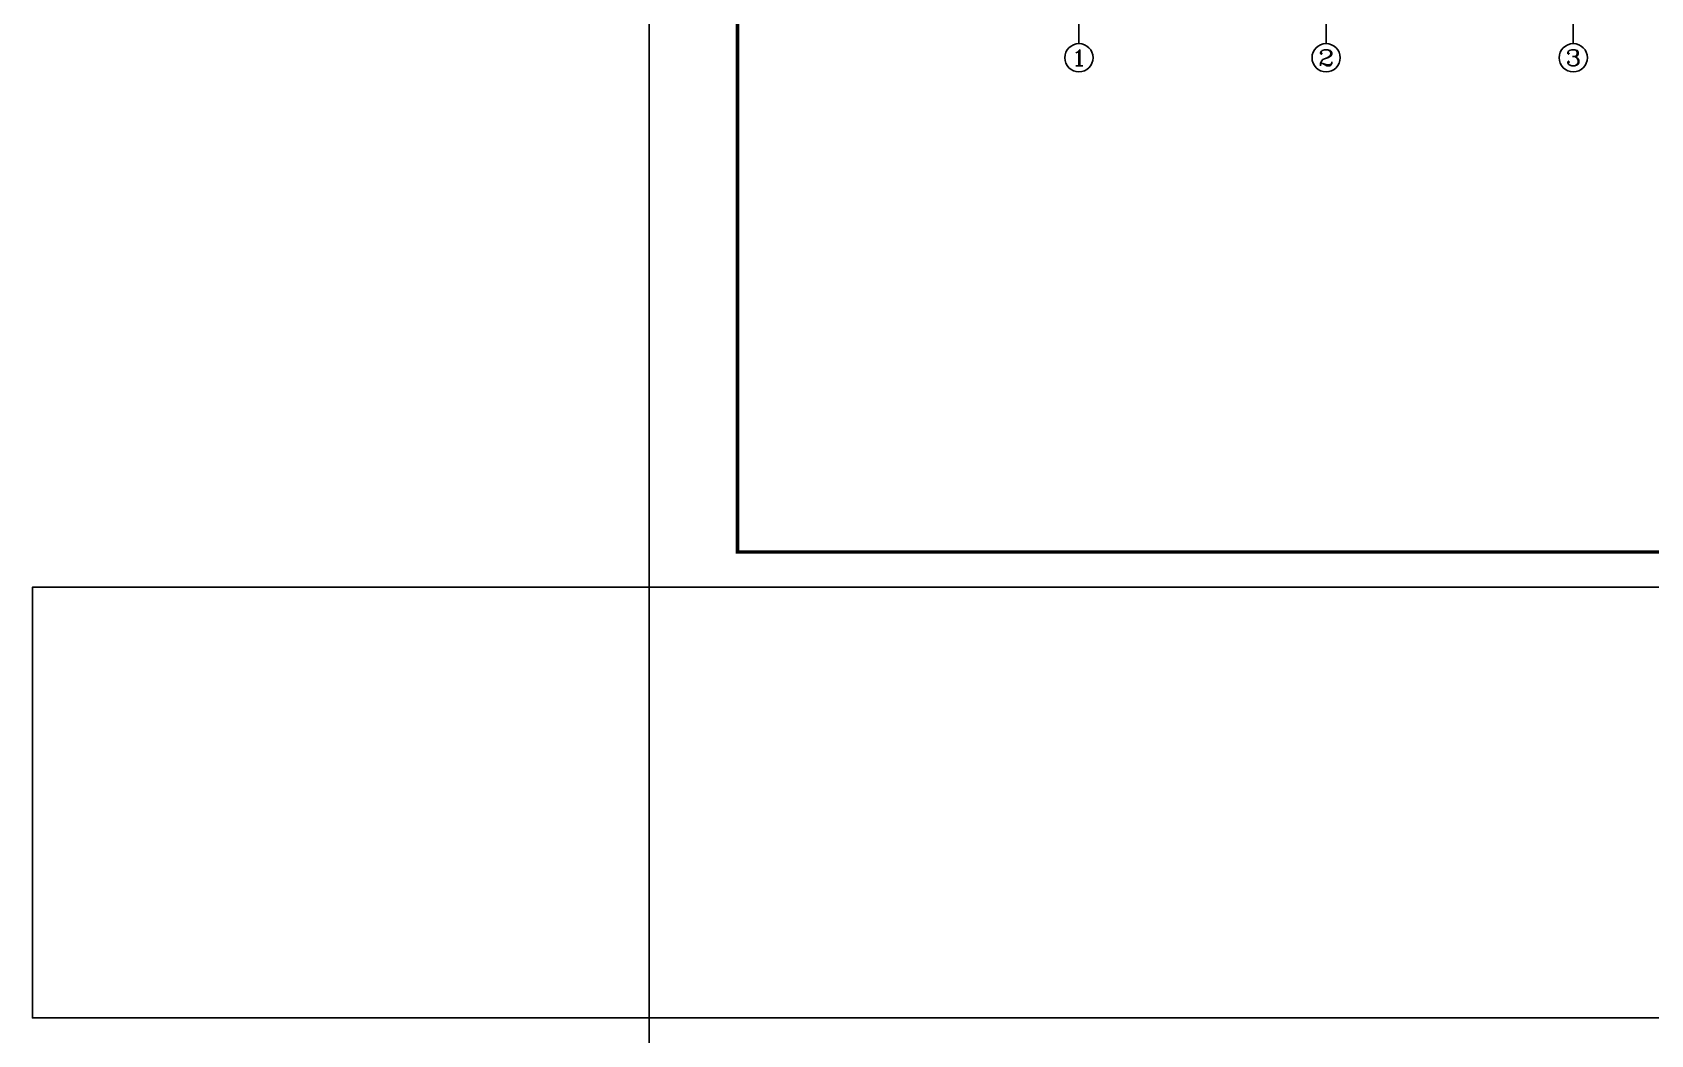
# Model space of a CAD drawing. Extents: x -17471 to 313636, y -71590 to 757901.
# Drawn here: x 170065 to 215896, y 256295 to 284671 of the extents above; entities that cross this region are included whole.
import ezdxf
from ezdxf.enums import TextEntityAlignment as Align

# ---------------------------------------------------------------- set-up
doc = ezdxf.new("R2010")
doc.units = 0
doc.header["$LTSCALE"] = 1000
doc.header["$MEASUREMENT"] = 0
for name, color, linetype in [('AXIS', 3, 'Continuous'), ('AXIS_TEXT', 7, 'Continuous'), ('PUB_TITLE', 4, 'Continuous')]:
    doc.layers.add(name, color=color, linetype=linetype)
doc.styles.add('_TCH_AXIS', font='COMPLEX', dxfattribs={"bigfont": 'GBCBIG'})
doc.styles.add('COMPLEX', font='COMPLEX')

# ---------------------------------------------------------------- blocks, each defined once
blk = doc.blocks.new('_AXISO')
blk.add_circle((0, 0), 0.5)
at = {"layer": 'AXIS_TEXT', "style": 'COMPLEX', "width": 1.041667}
blk.add_attdef('A', text='', height=0.56, dxfattribs=at).set_placement((-0.25, -0.28), (0.25, -0.28), align=Align.FIT)

msp = doc.modelspace()

# ---------------------------------------------------------------- linework, layer by layer
msp.add_lwpolyline([(187535.9, 256770.2), (170064.7, 256770.2), (170064.7, 268960.3), (187535.9, 268960.3)], close=True)
at = {"layer": 'AXIS'}
for p, q in [((199706.1, 288352.5), (199706.1, 284352.5)), ((206706.1, 288352.5), (206706.1, 284352.5)), ((213706.1, 288352.5), (213706.1, 284352.5))]:
    msp.add_line(p, q, dxfattribs=at)
at = {"layer": 'PUB_TITLE'}
for points in [[(187535.9, 268960.3), (313635.9, 268960.3), (313635.9, 328360.3), (187535.9, 328360.3)], [(187535.9, 214770.2), (246935.9, 214770.2), (246935.9, 256770.2), (187535.9, 256770.2)]]:
    msp.add_lwpolyline(points, close=True, dxfattribs=at)
at = {"layer": 'PUB_TITLE', "const_width": 100}
msp.add_lwpolyline([(190035.9, 269960.3), (312635.9, 269960.3), (312635.9, 327360.3), (190035.9, 327360.3)], close=True, dxfattribs=at)

# ---------------------------------------------------------------- block references
at = {"layer": 'AXIS'}
ref = msp.add_blockref('_AXISO', (199706.1, 283952.5), dxfattribs=dict(at, xscale=800, yscale=800, zscale=800))
ref.add_attrib('A', '1', dxfattribs={"layer": 'AXIS_TEXT', "height": 452.5, "style": '_TCH_AXIS', "width": 2.333333}).set_placement((199479.8, 283726.2), (199932.3, 283726.2), align=Align.FIT)
ref = msp.add_blockref('_AXISO', (206706.1, 283952.5), dxfattribs=dict(at, xscale=800, yscale=800, zscale=800))
ref.add_attrib('A', '2', dxfattribs={"layer": 'AXIS_TEXT', "height": 452.5, "style": '_TCH_AXIS', "width": 1.5}).set_placement((206479.8, 283726.2), (206932.3, 283726.2), align=Align.FIT)
ref = msp.add_blockref('_AXISO', (213706.1, 283952.5), dxfattribs=dict(at, xscale=800, yscale=800, zscale=800))
ref.add_attrib('A', '3', dxfattribs={"layer": 'AXIS_TEXT', "height": 452.5, "style": '_TCH_AXIS', "width": 1.5}).set_placement((213479.8, 283726.2), (213932.3, 283726.2), align=Align.FIT)

doc.saveas('drawing.dxf')
